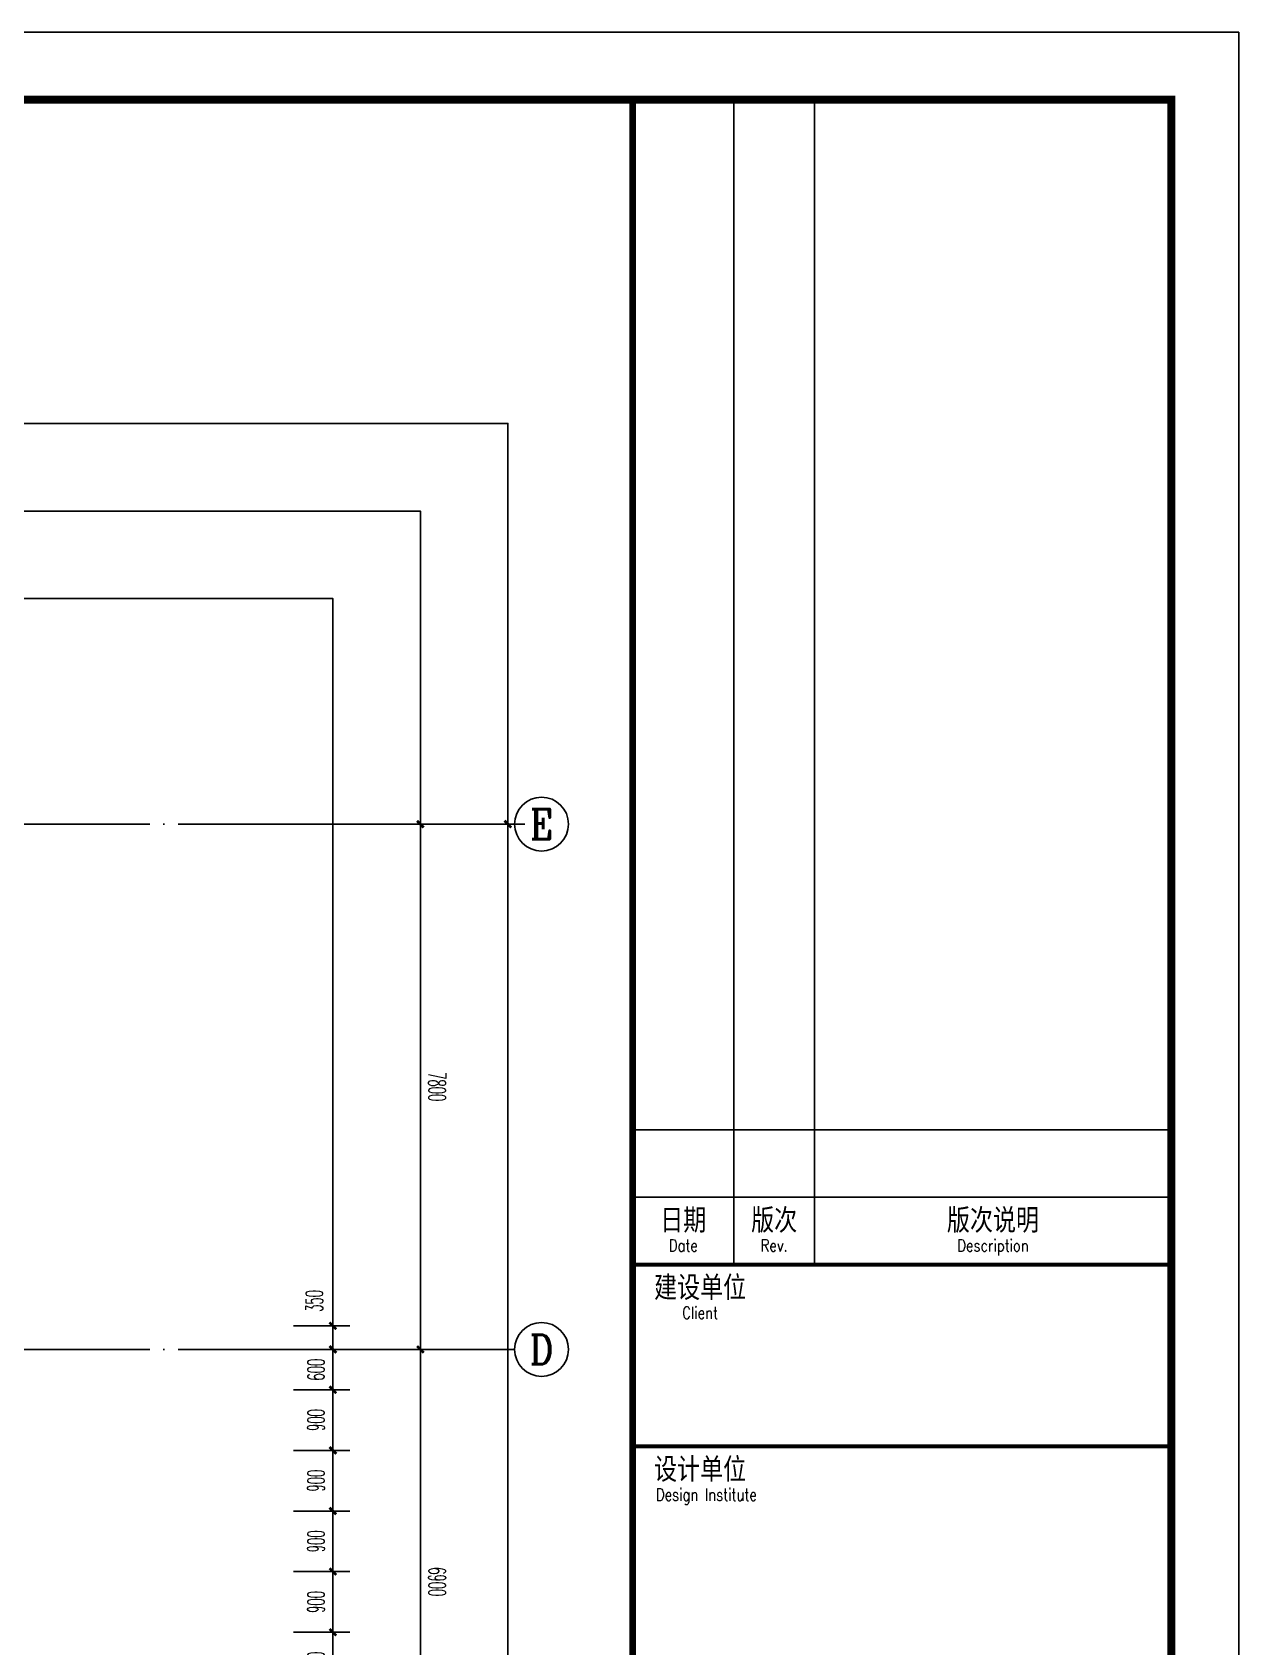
# Model space of a CAD drawing. Header units: millimetres. Extents: x -13830 to 215738, y -24143 to 193994.
# Drawn here: x 62729 to 80648, y 100384 to 124357 of the extents above; entities that cross this region are included whole.
import ezdxf
from ezdxf.enums import TextEntityAlignment as Align

# ---------------------------------------------------------------- set-up
doc = ezdxf.new("R2010")
doc.units = ezdxf.units.MM
doc.header["$LTSCALE"] = 100
doc.linetypes.add('DOTE', pattern=[2.42, 2, -0.2, 0.02, -0.2])
doc.layers.get('0').update_dxf_attribs({"linetype": 'CONTINUOUS'})
doc.layers.get('DEFPOINTS').update_dxf_attribs({"linetype": 'CONTINUOUS'})
for name, color, linetype in [('AXIS', 3, 'CONTINUOUS'), ('AXIS_TEXT', 7, 'CONTINUOUS'), ('DOTE', 8, 'CONTINUOUS'), ('PUB_DIM', 3, 'CONTINUOUS'), ('TK HAHA', 1, 'CONTINUOUS'), ('WALL', 2, 'CONTINUOUS'), ('图框', 7, 'CONTINUOUS')]:
    doc.layers.add(name, color=color, linetype=linetype)
doc.styles.add('_TCH_AXIS', font='COMPLEX', dxfattribs={"bigfont": 'GBCBIG'})
doc.styles.add('COMPLEX', font='COMPLEX')
doc.styles.add('DIM_FONT_T3', font='SIMPLEX', dxfattribs={"width": 0.494118, "bigfont": 'GBCBIG'})
doc.styles.add('TKZ2_tjkts.shx', font='tjromant.shx', dxfattribs={"bigfont": 'tjkts.shx'})
doc.dimstyles.new('_TCH_ARCH&&100', dxfattribs={"dimtxt": 255, "dimasz": 100, "dimexe": 250, "dimexo": 300, "dimgap": 122.5, "dimtad": 1, "dimdec": 0, "dimzin": 0, "dimdsep": 46, "dimtxsty": 'DIM_FONT_T3', "dimblk": 'ARCHTICK', "dimcen": 0.09, "dimclrt": 7, "dimazin": 0, "dimtfac": 1, "dimtdec": 0, "dimtix": 1, "dimtmove": 2, "dimatfit": 3, "dimldrblk": 'ARCHTICK', "dimfxl": 1, "dimtolj": 1, "dimtzin": 0, "dimarcsym": 0})

# ---------------------------------------------------------------- blocks, each defined once
blk = doc.blocks.new('_AXISO')
blk.add_circle((0, 0), 0.5)
at = {"layer": 'AXIS_TEXT', "style": 'COMPLEX', "width": 1.041667}
blk.add_attdef('A', text='', height=0.56, dxfattribs=at).set_placement((-0.25, -0.28), (0.25, -0.28), align=Align.FIT)
blk = doc.blocks.new('_ArchTick')
at = {"color": 0, "linetype": 'ByBlock', "const_width": 0.4}
blk.add_lwpolyline([(-0.5, -0.5), (0.5, 0.5)], dxfattribs=at)
blk = doc.blocks.new('*D1037')
at = {"layer": 'AXIS', "color": 0, "lineweight": -2, "transparency": 16777216}
for p, q in [((25350, 27650), (28200, 27650)), ((27950, -550), (27950, 27650)), ((25350, -550), (28200, -550))]:
    blk.add_line(p, q, dxfattribs=at)
at = {"layer": 'DEFPOINTS', "color": 0, "transparency": 16777216}
for p in [(25050, 27650), (27950, 27650), (25050, -550)]:
    blk.add_point(p, dxfattribs=at)
at = {"layer": 'AXIS', "color": 0, "lineweight": -2, "transparency": 16777216, "xscale": 100, "yscale": 100, "zscale": 100}
for p, rotation in [((27950, 27650), 90.0000788328642), ((27950, -550), 270.0000788328642)]:
    blk.add_blockref('_ArchTick', p, dxfattribs=dict(at, rotation=rotation))
at = {"layer": 'AXIS', "color": 7, "transparency": 16777216, "insert": (28200, 13550), "char_height": 255, "attachment_point": 5, "rotation": 270.0001, "style": 'DIM_FONT_T3'}
blk.add_mtext('\\A1;28200', dxfattribs=at)
blk = doc.blocks.new('*D1041')
at = {"layer": 'AXIS', "color": 0, "lineweight": -2, "transparency": 16777216}
for p, q in [((25900, 19850), (26900, 19850)), ((26650, 12950), (26650, 19850)), ((25900, 12950), (26900, 12950))]:
    blk.add_line(p, q, dxfattribs=at)
at = {"layer": 'DEFPOINTS', "color": 0, "transparency": 16777216}
for p in [(25600, 19850), (26650, 19850), (25600, 12950)]:
    blk.add_point(p, dxfattribs=at)
at = {"layer": 'AXIS', "color": 0, "lineweight": -2, "transparency": 16777216, "xscale": 100, "yscale": 100, "zscale": 100}
for p, rotation in [((26650, 19850), 90.00007883286418), ((26650, 12950), 270.0000788328642)]:
    blk.add_blockref('_ArchTick', p, dxfattribs=dict(at, rotation=rotation))
at = {"layer": 'AXIS', "color": 7, "transparency": 16777216, "insert": (26900, 16400), "char_height": 255, "attachment_point": 5, "rotation": 270.0001, "style": 'DIM_FONT_T3'}
blk.add_mtext('\\A1;6900', dxfattribs=at)
blk = doc.blocks.new('*D1042')
at = {"layer": 'AXIS', "color": 0, "lineweight": -2, "transparency": 16777216}
for p, q in [((25900, 27650), (26900, 27650)), ((26650, 19850), (26650, 27650)), ((25900, 19850), (26900, 19850))]:
    blk.add_line(p, q, dxfattribs=at)
at = {"layer": 'DEFPOINTS', "color": 0, "transparency": 16777216}
for p in [(25600, 27650), (26650, 27650), (25600, 19850)]:
    blk.add_point(p, dxfattribs=at)
at = {"layer": 'AXIS', "color": 0, "lineweight": -2, "transparency": 16777216, "xscale": 100, "yscale": 100, "zscale": 100}
for p, rotation in [((26650, 27650), 90.0000788328642), ((26650, 19850), 270.0000788328642)]:
    blk.add_blockref('_ArchTick', p, dxfattribs=dict(at, rotation=rotation))
at = {"layer": 'AXIS', "color": 7, "transparency": 16777216, "insert": (26900, 23750), "char_height": 255, "attachment_point": 5, "rotation": 270.0001, "style": 'DIM_FONT_T3'}
blk.add_mtext('\\A1;7800', dxfattribs=at)
blk = doc.blocks.new('TJAD_TK_A1')
for p, q in [((1266.38, 940.45), (1266.38, 767.45)), ((1278.38, 940.45), (1278.38, 767.45)), ((1251.38, 777.45), (1263.38, 777.45)), ((1251.38, 777.45), (1331.38, 777.45)), ((1251.38, 767.45), (1331.38, 767.45))]:
    blk.add_line(p, q)
for points, const_width in [([(1251.38, 940.45), (1251.38, 366.45)], 1), ([(1251.38, 767.45), (1331.38, 767.45)], 0.6)]:
    blk.add_lwpolyline(points, dxfattribs=dict(const_width=const_width))
at = {"layer": '图框'}
for p, q in [((1341.38, 950.45), (500.38, 950.45)), ((1341.38, 356.45), (1341.38, 950.45)), ((1251.38, 787.45), (1331.38, 787.45))]:
    blk.add_line(p, q, dxfattribs=at)
at = {"layer": '图框', "const_width": 1.2}
blk.add_lwpolyline([(1331.38, 940.45), (525.38, 940.45), (525.38, 366.45), (1331.38, 366.45)], close=True, dxfattribs=at)
at = {"layer": '图框', "const_width": 0.6}
blk.add_lwpolyline([(1251.38, 740.45), (1331.38, 740.45)], dxfattribs=at)
at = {"style": 'TKZ2_tjkts.shx'}
for s, p in [('日期', (1258.88, 774)), ('版次', (1272.38, 774)), ('版次说明', (1304.88, 774)), ('建设单位', (1261.38, 764)), ('设计单位', (1261.38, 737))]:
    blk.add_text(s, height=3.6, dxfattribs=at).set_placement(p, align=Align.MIDDLE_CENTER)
at = {"style": 'TKZ2_tjkts.shx', "width": 0.8}
for s, p in [('Date', (1258.88, 770.3)), ('Rev.', (1272.38, 770.3)), ('Description', (1304.88, 770.3)), ('Client', (1261.38, 760.3)), ('Design Institute', (1262.31, 733.3))]:
    blk.add_text(s, height=1.8, dxfattribs=at).set_placement(p, align=Align.MIDDLE_CENTER)
blk = doc.blocks.new('180703-expo')
at = {"layer": '图框'}
blk.add_blockref('TJAD_TK_A1', (-500.38, -356.45), dxfattribs=at)
blk = doc.blocks.new('*D817')
at = {"layer": 'DEFPOINTS', "color": 0, "transparency": 16777216}
for p in [(66309, 100599), (67194, 100599), (66309, 99699)]:
    blk.add_point(p, dxfattribs=at)
at = {"layer": 'PUB_DIM', "color": 0, "lineweight": -2, "transparency": 16777216}
for p, q in [((66609, 100599), (67444, 100599)), ((67194, 99699), (67194, 100599)), ((66609, 99699), (67444, 99699))]:
    blk.add_line(p, q, dxfattribs=at)
at = {"layer": 'PUB_DIM', "color": 0, "lineweight": -2, "transparency": 16777216, "xscale": 100, "yscale": 100, "zscale": 100}
for p, rotation in [((67194, 100599), 90), ((67194, 99699), 270)]:
    blk.add_blockref('_ArchTick', p, dxfattribs=dict(at, rotation=rotation))
at = {"layer": 'PUB_DIM', "color": 7, "transparency": 16777216, "insert": (66944, 100149), "char_height": 255, "attachment_point": 5, "rotation": 90, "style": 'DIM_FONT_T3'}
blk.add_mtext('\\A1;900', dxfattribs=at)
blk = doc.blocks.new('*D818')
at = {"layer": 'DEFPOINTS', "color": 0, "transparency": 16777216}
for p in [(66309, 101499), (67194, 101499), (66309, 100599)]:
    blk.add_point(p, dxfattribs=at)
at = {"layer": 'PUB_DIM', "color": 0, "lineweight": -2, "transparency": 16777216}
for p, q in [((66609, 101499), (67444, 101499)), ((67194, 100599), (67194, 101499)), ((66609, 100599), (67444, 100599))]:
    blk.add_line(p, q, dxfattribs=at)
at = {"layer": 'PUB_DIM', "color": 0, "lineweight": -2, "transparency": 16777216, "xscale": 100, "yscale": 100, "zscale": 100}
for p, rotation in [((67194, 101499), 90), ((67194, 100599), 270)]:
    blk.add_blockref('_ArchTick', p, dxfattribs=dict(at, rotation=rotation))
at = {"layer": 'PUB_DIM', "color": 7, "transparency": 16777216, "insert": (66944, 101049), "char_height": 255, "attachment_point": 5, "rotation": 90, "style": 'DIM_FONT_T3'}
blk.add_mtext('\\A1;900', dxfattribs=at)
blk = doc.blocks.new('*D819')
at = {"layer": 'DEFPOINTS', "color": 0, "transparency": 16777216}
for p in [(66309, 102399), (67194, 102399), (66309, 101499)]:
    blk.add_point(p, dxfattribs=at)
at = {"layer": 'PUB_DIM', "color": 0, "lineweight": -2, "transparency": 16777216}
for p, q in [((66609, 102399), (67444, 102399)), ((67194, 101499), (67194, 102399)), ((66609, 101499), (67444, 101499))]:
    blk.add_line(p, q, dxfattribs=at)
at = {"layer": 'PUB_DIM', "color": 0, "lineweight": -2, "transparency": 16777216, "xscale": 100, "yscale": 100, "zscale": 100}
for p, rotation in [((67194, 102399), 90), ((67194, 101499), 270)]:
    blk.add_blockref('_ArchTick', p, dxfattribs=dict(at, rotation=rotation))
at = {"layer": 'PUB_DIM', "color": 7, "transparency": 16777216, "insert": (66944, 101949), "char_height": 255, "attachment_point": 5, "rotation": 90, "style": 'DIM_FONT_T3'}
blk.add_mtext('\\A1;900', dxfattribs=at)
blk = doc.blocks.new('*D820')
at = {"layer": 'DEFPOINTS', "color": 0, "transparency": 16777216}
for p in [(66309, 103299), (67194, 103299), (66309, 102399)]:
    blk.add_point(p, dxfattribs=at)
at = {"layer": 'PUB_DIM', "color": 0, "lineweight": -2, "transparency": 16777216}
for p, q in [((66609, 103299), (67444, 103299)), ((67194, 102399), (67194, 103299)), ((66609, 102399), (67444, 102399))]:
    blk.add_line(p, q, dxfattribs=at)
at = {"layer": 'PUB_DIM', "color": 0, "lineweight": -2, "transparency": 16777216, "xscale": 100, "yscale": 100, "zscale": 100}
for p, rotation in [((67194, 103299), 90), ((67194, 102399), 270)]:
    blk.add_blockref('_ArchTick', p, dxfattribs=dict(at, rotation=rotation))
at = {"layer": 'PUB_DIM', "color": 7, "transparency": 16777216, "insert": (66944, 102849), "char_height": 255, "attachment_point": 5, "rotation": 90, "style": 'DIM_FONT_T3'}
blk.add_mtext('\\A1;900', dxfattribs=at)
blk = doc.blocks.new('*D821')
at = {"layer": 'DEFPOINTS', "color": 0, "transparency": 16777216}
for p in [(66309, 104199), (67194, 104199), (66309, 103299)]:
    blk.add_point(p, dxfattribs=at)
at = {"layer": 'PUB_DIM', "color": 0, "lineweight": -2, "transparency": 16777216}
for p, q in [((66609, 104199), (67444, 104199)), ((67194, 103299), (67194, 104199)), ((66609, 103299), (67444, 103299))]:
    blk.add_line(p, q, dxfattribs=at)
at = {"layer": 'PUB_DIM', "color": 0, "lineweight": -2, "transparency": 16777216, "xscale": 100, "yscale": 100, "zscale": 100}
for p, rotation in [((67194, 104199), 90), ((67194, 103299), 270)]:
    blk.add_blockref('_ArchTick', p, dxfattribs=dict(at, rotation=rotation))
at = {"layer": 'PUB_DIM', "color": 7, "transparency": 16777216, "insert": (66944, 103749), "char_height": 255, "attachment_point": 5, "rotation": 90, "style": 'DIM_FONT_T3'}
blk.add_mtext('\\A1;900', dxfattribs=at)
blk = doc.blocks.new('*D822')
at = {"layer": 'DEFPOINTS', "color": 0, "transparency": 16777216}
for p in [(66309, 104799), (67194, 104799), (66309, 104199)]:
    blk.add_point(p, dxfattribs=at)
at = {"layer": 'PUB_DIM', "color": 0, "lineweight": -2, "transparency": 16777216}
for p, q in [((66609, 104799), (67444, 104799)), ((67194, 104199), (67194, 104799)), ((66609, 104199), (67444, 104199))]:
    blk.add_line(p, q, dxfattribs=at)
at = {"layer": 'PUB_DIM', "color": 0, "lineweight": -2, "transparency": 16777216, "xscale": 100, "yscale": 100, "zscale": 100}
for p, rotation in [((67194, 104799), 90), ((67194, 104199), 270)]:
    blk.add_blockref('_ArchTick', p, dxfattribs=dict(at, rotation=rotation))
at = {"layer": 'PUB_DIM', "color": 7, "transparency": 16777216, "insert": (66944, 104499), "char_height": 255, "attachment_point": 5, "rotation": 90, "style": 'DIM_FONT_T3'}
blk.add_mtext('\\A1;600', dxfattribs=at)
blk = doc.blocks.new('*D823')
at = {"layer": 'DEFPOINTS', "color": 0, "transparency": 16777216}
for p in [(66309, 105149), (67194, 105149), (66309, 104799)]:
    blk.add_point(p, dxfattribs=at)
at = {"layer": 'PUB_DIM', "color": 0, "lineweight": -2, "transparency": 16777216}
for p, q in [((66609, 105149), (67444, 105149)), ((67194, 104799), (67194, 105149)), ((66609, 104799), (67444, 104799))]:
    blk.add_line(p, q, dxfattribs=at)
at = {"layer": 'PUB_DIM', "color": 0, "lineweight": -2, "transparency": 16777216, "xscale": 100, "yscale": 100, "zscale": 100}
for p, rotation in [((67194, 105149), 90), ((67194, 104799), 270)]:
    blk.add_blockref('_ArchTick', p, dxfattribs=dict(at, rotation=rotation))
at = {"layer": 'PUB_DIM', "color": 7, "transparency": 16777216, "insert": (66919, 105519), "char_height": 255, "attachment_point": 5, "rotation": 90, "style": 'DIM_FONT_T3'}
blk.add_mtext('\\A1;350', dxfattribs=at)
blk = doc.blocks.new('dsffsfddf')
at = {"layer": 'AXIS'}
for p, q in [((25050, 27650), (28050, 27650)), ((25050, 19850), (28050, 19850))]:
    blk.add_line(p, q, dxfattribs=at)
at = {"layer": 'DOTE', "linetype": 'DOTE', "ltscale": 10}
for p, q in [((25050, 27650), (-1850, 27650)), ((25050, 19850), (-1850, 19850))]:
    blk.add_line(p, q, dxfattribs=at)
at = {"layer": 'AXIS'}
ref = blk.add_blockref('_AXISO', (28450, 27650), dxfattribs=dict(at, xscale=800, yscale=800, zscale=800))
ref.add_attrib('A', 'E', dxfattribs={"layer": 'AXIS_TEXT', "height": 445.4, "style": '_TCH_AXIS'}).set_placement((28280.3, 27427.3), (28619.7, 27427.3), align=Align.FIT)
ref = blk.add_blockref('_AXISO', (28450, 19850), dxfattribs=dict(at, xscale=800, yscale=800, zscale=800))
ref.add_attrib('A', 'D', dxfattribs={"layer": 'AXIS_TEXT', "height": 435.3, "style": '_TCH_AXIS'}).set_placement((28273.8, 19632.4), (28626.2, 19632.4), align=Align.FIT)
for p1, p2, distance, picture, middle in [((25050, -549.7), (25050, 27650), -2900, '*D1037', (28200, 13550.2)), ((25599.9, 19850), (25599.9, 27650), -1050.1, '*D1042', (26900, 23750)), ((25599.9, 12950), (25599.9, 19850), -1050.1, '*D1041', (26900, 16400))]:
    dim = blk.add_aligned_dim(p1=p1, p2=p2, distance=distance, dimstyle='_TCH_ARCH&&100', dxfattribs=at)
    dim.commit()
    dim.dimension.update_dxf_attribs({"geometry": picture, "text_midpoint": middle})

msp = doc.modelspace()

# ---------------------------------------------------------------- linework, layer by layer
at = {"layer": 'DEFPOINTS'}
for points in [[(37393.6, 78748.5), (69793.6, 78748.5), (69793.6, 118548.5), (37393.6, 118548.5)], [(38693.6, 80048.5), (68493.6, 80048.5), (68493.6, 117248.5), (38693.6, 117248.5)], [(39993.6, 81348.5), (67193.6, 81348.5), (67193.6, 115948.5), (39993.6, 115948.5)]]:
    msp.add_lwpolyline(points, close=True, dxfattribs=at)
at = {"layer": 'TK HAHA', "color": 1}
msp.add_lwpolyline([(-3451.8, 124357.2), (80648.2, 124357.2), (80648.2, 64957.2), (-3451.8, 64957.2)], close=True, dxfattribs=at)

# ---------------------------------------------------------------- block references
at = {"xscale": 100, "yscale": 100, "zscale": 100}
msp.add_blockref('180703-expo', (-3451.8, 64957.2), dxfattribs=at)
at = {"layer": 'WALL'}
msp.add_blockref('dsffsfddf', (41843.6, 84948.5), dxfattribs=at)

# ---------------------------------------------------------------- dimensions: what is measured, and where the dimension line sits
at = {"layer": 'PUB_DIM'}
dim = msp.add_linear_dim(base=(67193.6, 105148.5), p1=(66309.2, 104798.5), p2=(66309.2, 105148.5), angle=90, dimstyle='_TCH_ARCH&&100', dxfattribs=at)
dim.commit()
dim.dimension.update_dxf_attribs({"geometry": '*D823', "text_midpoint": (66918.6, 105518.5), "dimtype": 129})
for p1, p2, picture, middle in [((66309.2, 104198.5), (66309.2, 104798.5), '*D822', (66943.6, 104498.5)), ((66309.2, 103298.5), (66309.2, 104198.5), '*D821', (66943.6, 103748.5)), ((66309.2, 102398.5), (66309.2, 103298.5), '*D820', (66943.6, 102848.5)), ((66309.2, 101498.5), (66309.2, 102398.5), '*D819', (66943.6, 101948.5)), ((66309.2, 100598.5), (66309.2, 101498.5), '*D818', (66943.6, 101048.5)), ((66309.2, 99698.5), (66309.2, 100598.5), '*D817', (66943.6, 100148.5))]:
    dim = msp.add_aligned_dim(p1=p1, p2=p2, distance=-884.4, dimstyle='_TCH_ARCH&&100', dxfattribs=at)
    dim.commit()
    dim.dimension.update_dxf_attribs({"geometry": picture, "text_midpoint": middle})

doc.saveas('drawing.dxf')
